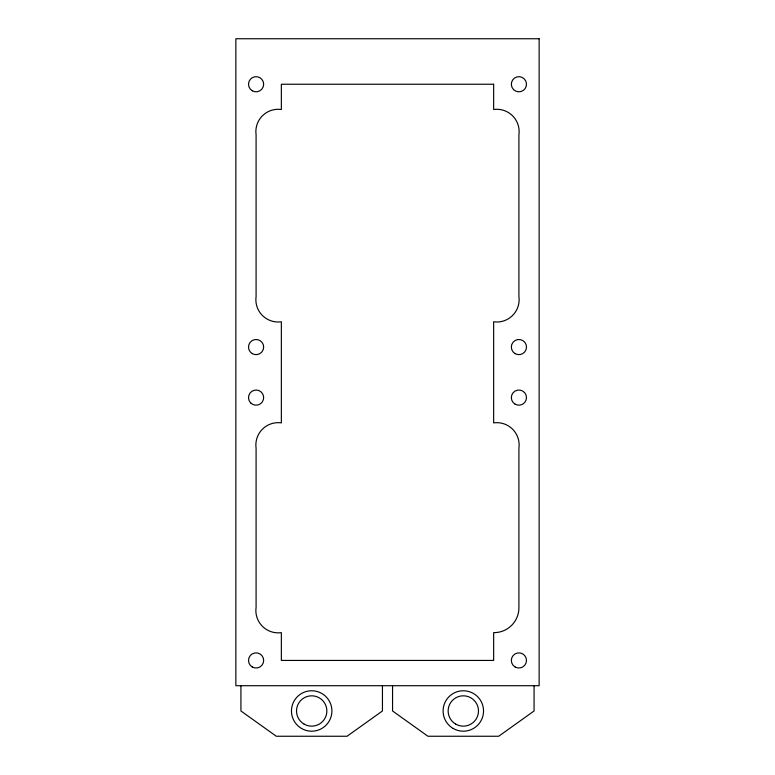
<?xml version="1.0" encoding="UTF-8"?>
<svg xmlns="http://www.w3.org/2000/svg" width="775" height="775" viewBox="0 0 775 775"><rect width="100%" height="100%" fill="white"/><g stroke="black" fill="none" stroke-linecap="round" stroke-linejoin="round"><path stroke-width="1.16" d="M534.072 685.71L534.072 710.975L498.693 736.25L427.936 736.25L392.557 710.975L392.557 685.71M382.443 685.71L382.443 710.975L347.064 736.25L276.307 736.25L240.928 710.975L240.928 685.71M539.129 38.75L235.871 38.75L235.871 685.71L539.129 685.71L539.129 38.75M493.646 84.242L281.354 84.242L281.354 109.508A22.339 22.339 0 0 0 256.089 134.782L256.089 296.525A22.339 22.339 0 0 0 281.354 321.79L281.354 422.879A22.339 22.339 0 0 0 256.089 448.153L256.089 607.368A22.339 22.339 0 0 0 281.354 632.632L281.354 660.436L493.646 660.436L493.646 632.632A24.848 24.848 0 0 0 518.911 607.368L518.911 448.153A22.339 22.339 0 0 0 493.646 422.879L493.646 321.79A22.339 22.339 0 0 0 518.911 296.525L518.911 134.782A22.339 22.339 0 0 0 493.646 109.508L493.646 84.242M304.1 724.112A15.161 15.161 0 0 0 326.847 710.975A15.161 15.161 0 0 0 304.1 697.849A15.161 15.161 0 0 0 304.1 724.112M301.572 728.49A20.218 20.218 0 0 0 331.903 710.975A20.218 20.218 0 0 0 301.572 693.47A20.218 20.218 0 0 0 301.572 728.49M453.21 728.49A20.218 20.218 0 0 0 483.532 710.975A20.218 20.218 0 0 0 453.21 693.47A20.218 20.218 0 0 0 453.21 728.49M455.729 724.112A15.161 15.161 0 0 0 478.475 710.975A15.161 15.161 0 0 0 455.729 697.849A15.161 15.161 0 0 0 455.729 724.112M250.722 402.971A7.585 7.585 0 0 0 263.413 399.571A7.585 7.585 0 0 0 254.123 390.29A7.585 7.585 0 0 0 250.722 402.971M252.292 353.632A7.585 7.585 0 0 0 263.665 347.064A7.585 7.585 0 0 0 252.292 340.496A7.585 7.585 0 0 0 252.292 353.632M515.123 353.632A7.585 7.585 0 0 0 526.496 347.064A7.585 7.585 0 0 0 515.123 340.496A7.585 7.585 0 0 0 515.123 353.632M515.123 404.172A7.585 7.585 0 0 0 526.496 397.604A7.585 7.585 0 0 0 515.123 391.046A7.585 7.585 0 0 0 515.123 404.172M252.292 667.004A7.585 7.585 0 0 0 263.665 660.436A7.585 7.585 0 0 0 252.292 653.868A7.585 7.585 0 0 0 252.292 667.004M515.123 667.004A7.585 7.585 0 0 0 526.496 660.436A7.585 7.585 0 0 0 515.123 653.868A7.585 7.585 0 0 0 515.123 667.004M513.554 89.6A7.585 7.585 0 0 0 526.235 86.199A7.585 7.585 0 0 0 516.954 76.919A7.585 7.585 0 0 0 513.554 89.6M252.292 90.801A7.585 7.585 0 0 0 263.665 84.242A7.585 7.585 0 0 0 252.292 77.674A7.585 7.585 0 0 0 252.292 90.801"/></g></svg>
